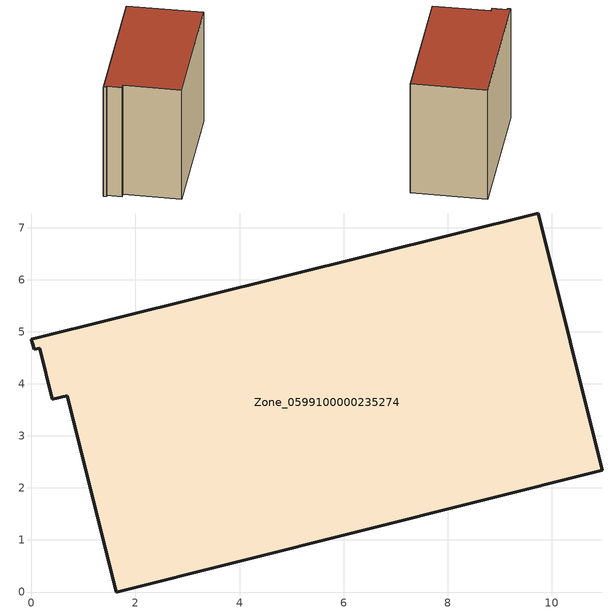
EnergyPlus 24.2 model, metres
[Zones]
Zone_0599100000235274
 floor ground (C_G): 0,4.86 9.73,7.28 10.97,2.34 1.63,0 0.69,3.77 0.4,3.7 0.16,4.68 0.05,4.66 z0
 wall outside (C_F): 9.73,7.28 0,4.86 0.05,4.66 0.16,4.68 0.4,3.7 0.69,3.77 1.63,0 10.97,2.34 9.73,7.28 z0:8.39
 roof outside (C_R): 10.97,2.34 9.73,7.28 0,4.86 0.05,4.66 0.16,4.68 0.4,3.7 0.69,3.77 1.63,0 z8.39
[BUILDING]
Pand.0599100000235274: North Axis=0; Terrain=City; Loads Convergence Tolerance Value=0.04; Temperature Convergence Tolerance Value=0.4; Solar Distribution=FullExterior; Maximum Number of Warmup Days=25; Minimum Number of Warmup Days=1
[Site:Location]
Rotterdam.The.Hague.AP_ZH_NLD Design_Conditions: Latitude=51.96; Longitude=4.45; Time Zone=1; Elevation=-4.5
[SITE:GROUNDTEMPERATURE:BUILDINGSURFACE]
18, 18, 18, 18, 18, 18, 18, 18, 18, 18, 18, 18
[MATERIAL] Thermal Absorptance=0.9; Solar Absorptance=0.7; Visible Absorptance=0.7
Name | Roughness | Thickness | Conductivity | Density | Specific Heat
G.TI.1975-1991 | MediumSmooth | 0.15 | 0.288461 | 540 | 1210
F.TI.1975-1991 | Rough | 0.3 | 0.230769 | 1920 | 840
R.TI.1975-1991 | MediumRough | 0.2 | 0.153846 | 1500 | 1000
[CONSTRUCTION]
C_G: G.TI.1975-1991
C_F: F.TI.1975-1991
C_R: R.TI.1975-1991
[ZONE]
Zone_0599100000235274: Type=1; Multiplier=1; Ceiling Height=Autocalculate; Volume=Autocalculate; Floor Area=autocalculate; Part of Total Floor Area=Yes
[ZONEINFILTRATION:DESIGNFLOWRATE]
Infil_Zone_0599100000235274: Zone or ZoneList or Space or SpaceList=Zone_0599100000235274; Schedule=AlwaysOn; Design Flow Rate Calculation Method=Flow/Area; Flow Rate per Floor Area=0.003; Constant Term Coefficient=1; Temperature Term Coefficient=0; Velocity Term Coefficient=0; Velocity Squared Term Coefficient=0
[HVACTEMPLATE:ZONE:IDEALLOADSAIRSYSTEM]
Zone_0599100000235274: Maximum Heating Supply Air Temperature=50; Minimum Cooling Supply Air Temperature=13; Maximum Heating Supply Air Humidity Ratio=0.0156; Minimum Cooling Supply Air Humidity Ratio=0.0077; Heating Limit=NoLimit; Cooling Limit=NoLimit; Dehumidification Control Type=ConstantSensibleHeatRatio; Cooling Sensible Heat Ratio=0.7; Dehumidification Setpoint=60; Humidification Control Type=None; Humidification Setpoint=30; Outdoor Air Method=None; Outdoor Air Flow Rate per Person=0.00944; Outdoor Air Flow Rate per Zone Floor Area=0; Outdoor Air Flow Rate per Zone=0; Demand Controlled Ventilation Type=None; Outdoor Air Economizer Type=NoEconomizer; Heat Recovery Type=None; Sensible Heat Recovery Effectiveness=0.7; Latent Heat Recovery Effectiveness=0.65
[ZONECONTROL:THERMOSTAT]
ThermostatControl_Zone_0599100000235274: Zone or ZoneList=Zone_0599100000235274; Control Type Schedule=DualSetpointControlType; Control 1=Thermostat_Zone_0599100000235274; Temperature Difference Between Cutout And Setpoint=0
[THERMOSTATSETPOINT:DUALSETPOINT]
Thermostat_Zone_0599100000235274: Heating Setpoint Temperature Schedule=HeatingSetpoint_Zone_0599100000235274; Cooling Setpoint Temperature Schedule=CoolingSetpoint_Zone_0599100000235274
[SCHEDULE:COMPACT]
HeatingSetpoint_Zone_0599100000235274: Through: 12/31, For: AllDays, Until: 24:00, 21
CoolingSetpoint_Zone_0599100000235274: Through: 12/31, For: AllDays, Until: 24:00, 24
DualSetpointControlType: Through: 12/31, For: AllDays, Until: 24:00, 4
AlwaysOn: Through: 12/31, For: AllDays, Until: 24:00, 1
